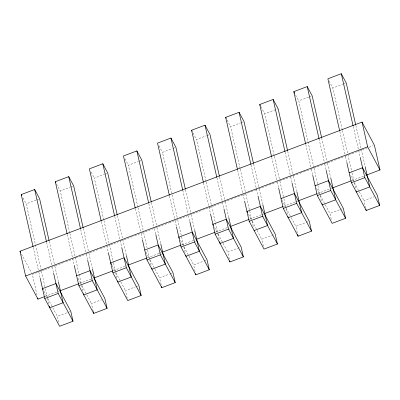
<?xml version="1.0" encoding="UTF-8"?>
<svg xmlns="http://www.w3.org/2000/svg" width="400" height="400" viewBox="0 0 400 400"><rect width="100%" height="100%" fill="white"/><g stroke="black" fill="none" stroke-linecap="round" stroke-linejoin="round"><path stroke-width="0.3" stroke-dasharray="2 1.5" d="M41.295 270.57L26.195 203.835L36.11 200.09M36.69 199.87L39.025 198.99M69.74 232.83L60.265 190.965L70.18 187.225M70.76 187.005L73.095 186.12M103.81 219.965L94.335 178.1L104.25 174.355M104.83 174.135L107.165 173.255M137.88 207.095L128.405 165.235L138.32 161.49M138.9 161.27L141.235 160.39M177.165 217.285L162.475 152.365L172.39 148.625M172.97 148.405L174.72 147.74M206.02 181.365L196.545 139.5L206.46 135.755M207.04 135.535L208.79 134.875M240.085 168.495L230.615 126.635L240.53 122.89M241.11 122.67L242.86 122.01M274.155 155.63L264.685 113.765L277.515 108.92M313.855 167.64L298.755 100.9L308.67 97.155M309.25 96.935L311.585 96.055M342.295 129.895L332.825 88.035L342.74 84.29M343.32 84.07L345.655 83.19M44.055 269.98L32.36 274.395L37.275 296.125M44.64 269.76L54.575 266.005M55.16 265.785L65.1 262.03M65.685 261.81L78.55 256.95M79.135 256.73L89.075 252.975M89.66 252.755L99.6 249M100.185 248.78L110.12 245.025M110.705 244.805L123.57 239.95M124.155 239.73L134.095 235.975M134.68 235.755L144.62 232M145.205 231.78L168.59 222.945M169.175 222.725L179.115 218.97M179.7 218.75L185.545 216.545M186.13 216.32L213.61 205.945M214.195 205.725L220.045 203.515M220.63 203.295L230.57 199.54M231.15 199.32L254.54 190.485M255.125 190.265L265.065 186.515M265.65 186.29L275.59 182.54M276.175 182.315L289.035 177.46M289.62 177.24L299.56 173.485M300.145 173.265L310.085 169.51M310.67 169.29L320.61 165.535M321.195 165.315L334.055 160.455M334.64 160.235L344.58 156.485M345.165 156.26L355.105 152.51M355.69 152.285L366.8 148.09M369.14 147.21L373.23 145.665M44.975 296.495L59.01 291.195M79.47 283.465L92.92 278.385M113.385 270.66L126.83 265.58M147.295 257.85L158.99 253.435M159.575 253.215L161.33 252.55M181.79 244.825L193.485 240.405M215.705 232.015L227.395 227.6M249.615 219.21L261.31 214.795M261.895 214.57L263.65 213.91M283.525 206.4L295.22 201.985M295.805 201.765L297.56 201.105M317.44 193.595L331.47 188.295M351.935 180.57L365.385 175.49M161.35 254.87L162.515 254.43M195.42 242L196.585 241.56M229.49 229.135L230.655 228.695M263.56 216.27L264.725 215.83M58.68 322.215L57.36 316.39L67.275 312.65M67.86 312.43L70.195 311.545M93.145 311.095L91.43 303.525L101.345 299.78M127.215 298.23L125.5 290.66L135.415 286.915M136 286.695L137.75 286.035M161.155 284.78L159.57 277.79L169.485 274.05M170.07 273.825L172.4 272.945M195.09 271.33L193.64 264.925L203.555 261.18M204.14 260.96L205.89 260.3M229.295 259.045L227.71 252.06L239.96 247.435M263.365 246.18L261.78 239.19L274.61 234.345M297.3 232.73L295.85 226.325L305.765 222.58M306.35 222.36L308.68 221.48M331.24 219.28L329.92 213.46L339.835 209.715M340.42 209.495L342.75 208.615M365.705 208.16L363.99 200.59L373.905 196.845M329.045 80.955L332.825 88.035M350.615 175.54L353.525 180.985M354.395 182.62L363.99 200.59M295.555 94.91L298.755 100.9M316.545 188.405L319.455 193.85M320.325 195.485L324.98 204.2M325.27 204.745L329.92 213.46M260.905 106.685L264.685 113.765M281.895 200.18L285.385 206.72M285.965 207.805L290.91 217.065M291.2 217.61L295.85 226.325M227.125 120.1L230.615 126.635M248.405 214.14L251.315 219.585M252.185 221.22L256.84 229.935M257.13 230.475L261.78 239.19M193.055 132.965L196.545 139.5M214.625 227.55L217.245 232.45M218.115 234.085L222.77 242.8M223.06 243.345L227.71 252.06M158.985 145.83L162.475 152.365M180.555 240.415L183.175 245.32M184.045 246.95L188.7 255.665M188.99 256.21L193.64 264.925M124.915 158.7L128.405 165.235M145.905 252.195L149.105 258.185M149.975 259.82L154.63 268.535M154.92 269.08L159.57 277.79M91.135 172.11L94.335 178.1M112.125 265.605L115.035 271.05M115.905 272.685L120.56 281.4M120.85 281.945L125.5 290.66M56.485 183.885L60.265 190.965M78.055 278.47L80.965 283.92M81.835 285.55L91.43 303.525M22.995 197.845L26.195 203.835M43.985 291.34L46.895 296.785M47.765 298.42L52.42 307.135M52.71 307.68L57.36 316.39M21.47 254.005L31.475 272.74M355.85 125.44L365.045 166.085M353.24 126.495L360.105 156.83M342.435 130.505L351.91 172.365M352.045 172.975L354.105 182.075M354.235 182.655L355.685 189.06M339.825 131.56L345.315 155.825M345.455 156.435L346.69 161.895M321.64 137.7L327.27 162.575M327.405 163.18L330.7 177.74M319.03 138.755L324.66 163.63M324.795 164.235L326.17 170.3M313.995 168.245L320.035 194.94M320.165 195.525L321.615 201.93M305.755 144.425L311.245 168.695M311.385 169.3L312.62 174.76M287.71 151.17L293.2 175.44M293.335 176.045L296.77 191.215M285.1 152.225L290.59 176.495M290.725 177.1L291.965 182.56M274.295 156.235L279.785 180.505M279.925 181.11L283.77 198.1M283.905 198.705L287.415 214.21M271.685 157.29L276.765 179.74M277.315 182.165L278.685 188.235M253.64 164.04L259.13 188.305M259.265 188.915L262.7 204.08M251.03 165.095L257.895 195.43M240.225 169.105L245.715 193.37M245.855 193.98L251.895 220.675M252.025 221.255L253.605 228.245M237.615 170.16L244.48 200.495M219.57 176.905L225.06 201.175M225.195 201.78L228.63 216.945M216.96 177.96L222.315 201.62M222.45 202.23L223.825 208.295M206.155 181.97L217.825 233.54M217.955 234.125L219.275 239.945M203.545 183.025L210.41 213.36M185.5 189.77L190.58 212.22M191.125 214.645L194.56 229.815M182.75 190.22L187.97 213.275M188.515 215.7L189.89 221.77M177.715 219.71L183.755 246.405M183.885 246.99L185.205 252.815M169.475 195.89L174.965 220.16M175.105 220.765L176.34 226.23M151.43 202.64L156.92 226.905M157.055 227.515L160.625 243.29M148.82 203.695L154.31 227.96M154.445 228.57L155.685 234.03M138.015 207.705L143.505 231.97M143.645 232.58L147.075 247.745M147.625 250.175L149.685 259.275M149.815 259.855L151.265 266.26M135.405 208.76L140.485 231.205M141.035 233.635L142.405 239.7M117.36 215.505L126.28 254.94M114.75 216.56L121.615 246.895M103.945 220.57L113.42 262.435M113.555 263.04L115.615 272.14M115.745 272.725L117.195 279.13M101.335 221.625L108.2 251.96M83.29 228.37L88.78 252.64M88.915 253.245L92.35 268.415M80.68 229.425L86.17 253.695M86.31 254.3L87.545 259.76M69.875 233.435L81.545 285.01M81.675 285.59L83.26 292.575M67.265 234.49L74.13 264.83M49.22 241.24L54.71 265.505M54.845 266.115L58.28 281.28M46.61 242.295L51.69 264.74M52.24 267.17L53.61 273.235M41.435 271.18L45.28 288.165M45.415 288.775L47.475 297.875M47.605 298.455L48.925 304.28M33.195 247.36L38.685 271.63M38.825 272.235L40.195 278.3"/><path stroke-width="0.6" d="M33.06 246.75L21.25 194.575L34.665 189.51L39.61 198.77L49.08 240.63M67.13 233.885L55.32 181.71L68.735 176.645L73.68 185.9L83.15 227.765M117.22 214.9L107.75 173.035L102.805 163.775L89.39 168.84L101.2 221.02M151.29 202.03L141.82 160.17L136.875 150.91L123.46 155.975L135.27 208.15M185.36 189.165L175.89 147.3L170.945 138.045L157.53 143.11L169.34 195.285M203.41 182.42L191.6 130.24L205.015 125.175L209.96 134.435L219.43 176.3M237.48 169.55L225.67 117.375L239.085 112.31L244.03 121.57L253.5 163.43M271.55 156.685L259.74 104.51L273.155 99.445L278.1 108.7L287.57 150.565M305.615 143.82L293.81 91.64L307.225 86.575L312.17 95.835L321.64 137.7M355.71 124.83L346.24 82.97L341.295 73.71L327.88 78.775L339.685 130.95M44.39 296.715L37.96 299.145L25.6 275.995L20 251.25L362.04 122.075L374.4 145.22L380 169.97L366.55 175.045M25.6 275.995L367.64 146.82L362.04 122.075M76.6 275.75L90.015 270.685L104.845 298.46L107.085 308.36L93.67 313.425L78.84 285.65L74.265 265.435M144.74 250.015L158.155 244.95L172.985 272.725L175.225 282.625L161.81 287.69L146.98 259.915L142.405 239.7M281.02 198.55L294.435 193.485L309.265 221.26L311.505 231.16L298.09 236.225L283.26 208.445L278.685 188.235M315.09 185.68L328.505 180.615L343.335 208.39L345.575 218.29L332.16 223.355L317.33 195.58L312.755 175.365M349.16 172.815L362.575 167.75L377.405 195.525L379.645 205.425L366.23 210.49L351.4 182.715L346.825 162.5M60.175 290.75L78.885 283.685M94.09 277.945L112.8 270.88M128 265.14L146.71 258.07M162.495 252.11L181.205 245.045M196.41 239.305L215.12 232.235M230.32 226.495L249.03 219.43M264.815 213.47L282.94 206.625M298.73 200.66L316.855 193.815M332.64 187.855L351.35 180.79M43.115 289.705L42.53 288.615L55.945 283.55L70.775 311.325L73.015 321.225L59.6 326.29L44.77 298.515L58.185 293.45L53.61 273.235M78.84 285.65L92.255 280.58L87.68 260.37M111.545 264.515L110.67 262.88L124.085 257.815L138.915 285.595L141.155 295.49L127.74 300.555L112.91 272.78L126.325 267.715L121.75 247.5M146.98 259.915L160.395 254.85L155.82 234.635M179.39 238.24L178.81 237.15L192.225 232.085L207.055 259.86L209.295 269.76L195.88 274.825L181.05 247.045L194.465 241.98L189.89 221.77M213.46 225.37L212.88 224.28L226.295 219.215L241.125 246.995L243.365 256.89L229.95 261.955L215.12 234.18L228.535 229.115L223.96 208.9M247.53 212.505L246.95 211.415L260.365 206.35L275.195 234.125L277.435 244.025L264.02 249.09L249.19 221.315L262.605 216.25L258.03 196.035M283.26 208.445L296.675 203.38L292.1 183.17M317.33 195.58L330.745 190.515L326.17 170.3M351.4 182.715L364.815 177.65L360.24 157.435M254.135 230.575L267.55 225.505L262.835 204.685M367.64 146.82L380 169.97M364.815 177.65L379.645 205.425M293.81 91.64L294.685 93.275M330.745 190.515L345.575 218.29M259.74 104.51L260.32 105.595M296.675 203.38L311.505 231.16M225.67 117.375L226.25 118.465M262.605 216.25L277.435 244.025M191.6 130.24L192.18 131.33M228.535 229.115L243.365 256.89M194.465 241.98L209.295 269.76M160.395 254.85L175.225 282.625M126.325 267.715L141.155 295.49M55.32 181.71L55.905 182.8M92.255 280.58L107.085 308.36M21.25 194.575L21.835 195.665M58.185 293.45L73.015 321.225M20 251.25L20.59 252.35M365.185 166.695L369.76 186.905L356.345 191.975L356.08 190.81M341.295 73.71L353.1 125.885M365.97 209.325L366.23 210.49M330.84 178.345L335.69 199.775L322.275 204.84L322.01 203.675M307.225 86.575L319.03 138.755M296.905 191.82L301.62 212.64L288.205 217.705L287.94 216.54M273.155 99.445L284.96 151.62M297.695 234.475L298.09 236.225M239.085 112.31L250.89 164.485M244.615 201.1L249.19 221.315M228.765 217.555L233.48 238.375L220.065 243.44L219.67 241.695M205.015 125.175L216.82 177.355M229.69 260.795L229.95 261.955M210.545 213.97L215.12 234.18M194.695 230.42L199.41 251.24L185.995 256.305L185.73 255.14M170.945 138.045L182.75 190.22M195.62 273.66L195.88 274.825M176.475 226.835L181.05 247.045M160.765 243.895L165.34 264.105L151.925 269.175L151.66 268.01M136.875 150.91L148.68 203.085M161.55 286.525L161.81 287.69M126.42 255.55L131.27 276.975L117.855 282.04L117.59 280.875M102.805 163.775L114.61 215.955M108.335 252.57L112.91 272.78M92.485 269.02L97.2 289.84L83.785 294.905L83.52 293.74M68.735 176.645L80.54 228.82M93.275 311.675L93.67 313.425M58.415 281.89L63.13 302.71L49.715 307.775L49.32 306.025M34.665 189.51L46.47 241.685M40.195 278.3L44.77 298.515M37.685 297.935L37.96 299.145"/></g></svg>
